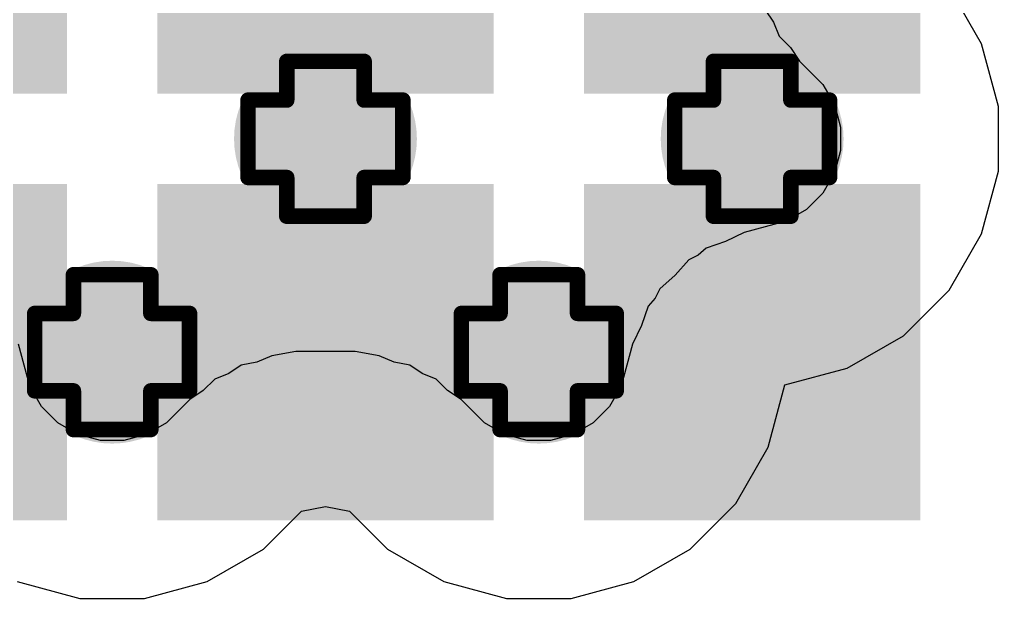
# Model space of a CAD drawing. Header units: inches. Extents: x -5 to 501, y -9 to 81.
# Drawn here: x 37.944 to 41.156, y 22.432 to 24.331 of the extents above; entities that cross this region are included whole.
import ezdxf

# ---------------------------------------------------------------- set-up
doc = ezdxf.new("R2010")
doc.units = ezdxf.units.IN
for name, color, linetype in [('Bottom Layer', 5, 'Continuous'), ('Drill Drawing', 1, 'Continuous'), ('Ground', 16, 'Continuous'), ('Multi-Layer', 9, 'Continuous'), ('Pad Holes', 156, 'Continuous'), ('Power', 76, 'Continuous'), ('Top Layer', 1, 'Continuous'), ('Top Paste', 8, 'Continuous'), ('Top Solder', 216, 'Continuous')]:
    doc.layers.add(name, color=color, linetype=linetype)

msp = doc.modelspace()

# ---------------------------------------------------------------- hatches: boundary and pattern name
at = {"layer": 'Bottom Layer'}
h = msp.add_hatch(color=5, dxfattribs=at)
edge = h.paths.add_edge_path()
edge.add_arc((38.948, 23.9396), 0.3, 0, 360)
h = msp.add_hatch(color=5, dxfattribs=at)
edge = h.paths.add_edge_path()
edge.add_arc((40.348, 23.9396), 0.3, 0, 360)
h = msp.add_hatch(color=5, dxfattribs=at)
edge = h.paths.add_edge_path()
edge.add_arc((38.248, 23.2396), 0.3, 0, 360)
h = msp.add_hatch(color=5, dxfattribs=at)
edge = h.paths.add_edge_path()
edge.add_arc((39.648, 23.2396), 0.3, 0, 360)
at = {"layer": 'Ground'}
h = msp.add_hatch(color=16, dxfattribs=at)
edge = h.paths.add_edge_path()
edge.add_arc((38.948, 23.9396), 0.3, 0, 360)
h = msp.add_hatch(color=16, dxfattribs=at)
edge = h.paths.add_edge_path()
edge.add_arc((40.348, 23.9396), 0.3, 0, 360)
h = msp.add_hatch(color=16, dxfattribs=at)
edge = h.paths.add_edge_path()
edge.add_arc((38.248, 23.2396), 0.3, 0, 360)
h = msp.add_hatch(color=16, dxfattribs=at)
edge = h.paths.add_edge_path()
edge.add_arc((39.648, 23.2396), 0.3, 0, 360)
at = {"layer": 'Multi-Layer'}
h = msp.add_hatch(color=9, dxfattribs=at)
edge = h.paths.add_edge_path()
edge.add_arc((38.948, 23.9396), 0.3, 0, 360)
h = msp.add_hatch(color=9, dxfattribs=at)
edge = h.paths.add_edge_path()
edge.add_arc((40.348, 23.9396), 0.3, 0, 360)
h = msp.add_hatch(color=9, dxfattribs=at)
edge = h.paths.add_edge_path()
edge.add_arc((38.248, 23.2396), 0.3, 0, 360)
h = msp.add_hatch(color=9, dxfattribs=at)
edge = h.paths.add_edge_path()
edge.add_arc((39.648, 23.2396), 0.3, 0, 360)
at = {"layer": 'Pad Holes'}
h = msp.add_hatch(color=7, dxfattribs=at)
edge = h.paths.add_edge_path()
edge.add_arc((38.948, 23.9396), 0.15, 0, 360)
h = msp.add_hatch(color=7, dxfattribs=at)
edge = h.paths.add_edge_path()
edge.add_arc((40.348, 23.9396), 0.15, 0, 360)
h = msp.add_hatch(color=7, dxfattribs=at)
edge = h.paths.add_edge_path()
edge.add_arc((38.248, 23.2396), 0.15, 0, 360)
h = msp.add_hatch(color=7, dxfattribs=at)
edge = h.paths.add_edge_path()
edge.add_arc((39.648, 23.2396), 0.15, 0, 360)
at = {"layer": 'Power'}
h = msp.add_hatch(color=76, dxfattribs=at)
edge = h.paths.add_edge_path()
edge.add_arc((38.948, 23.9396), 0.3, 0, 360)
h = msp.add_hatch(color=76, dxfattribs=at)
edge = h.paths.add_edge_path()
edge.add_arc((40.348, 23.9396), 0.3, 0, 360)
h = msp.add_hatch(color=76, dxfattribs=at)
edge = h.paths.add_edge_path()
edge.add_arc((38.248, 23.2396), 0.3, 0, 360)
h = msp.add_hatch(color=76, dxfattribs=at)
edge = h.paths.add_edge_path()
edge.add_arc((39.648, 23.2396), 0.3, 0, 360)
at = {"layer": 'Top Layer'}
for points in [[(37.098, 25.0896), (37.998, 25.0896), (37.998, 24.1896), (37.098, 24.1896)], [(38.498, 25.0896), (39.398, 25.0896), (39.398, 24.1896), (38.498, 24.1896)], [(39.898, 25.0896), (40.798, 25.0896), (40.798, 24.1896), (39.898, 24.1896)], [(37.098, 23.6896), (37.998, 23.6896), (37.998, 22.7896), (37.098, 22.7896)], [(38.498, 23.6896), (39.398, 23.6896), (39.398, 22.7896), (38.498, 22.7896)], [(39.898, 23.6896), (40.798, 23.6896), (40.798, 22.7896), (39.898, 22.7896)]]:
    msp.add_hatch(color=1, dxfattribs=at).paths.add_polyline_path(points)
h = msp.add_hatch(color=1, dxfattribs=at)
edge = h.paths.add_edge_path()
edge.add_arc((38.948, 23.9396), 0.3, 0, 360)
h = msp.add_hatch(color=1, dxfattribs=at)
edge = h.paths.add_edge_path()
edge.add_arc((40.348, 23.9396), 0.3, 0, 360)
h = msp.add_hatch(color=1, dxfattribs=at)
edge = h.paths.add_edge_path()
edge.add_arc((38.248, 23.2396), 0.3, 0, 360)
h = msp.add_hatch(color=1, dxfattribs=at)
edge = h.paths.add_edge_path()
edge.add_arc((39.648, 23.2396), 0.3, 0, 360)
at = {"layer": 'Top Paste'}
for points in [[(37.098, 25.0896), (37.998, 25.0896), (37.998, 24.1896), (37.098, 24.1896)], [(38.498, 25.0896), (39.398, 25.0896), (39.398, 24.1896), (38.498, 24.1896)], [(39.898, 25.0896), (40.798, 25.0896), (40.798, 24.1896), (39.898, 24.1896)], [(37.098, 23.6896), (37.998, 23.6896), (37.998, 22.7896), (37.098, 22.7896)], [(38.498, 23.6896), (39.398, 23.6896), (39.398, 22.7896), (38.498, 22.7896)], [(39.898, 23.6896), (40.798, 23.6896), (40.798, 22.7896), (39.898, 22.7896)]]:
    msp.add_hatch(color=8, dxfattribs=at).paths.add_polyline_path(points)
at = {"layer": 'Top Solder'}
for points in [[(36.9964, 25.1912), (38.0996, 25.1912), (38.0996, 24.088), (36.9964, 24.088)], [(38.3964, 25.1912), (39.4996, 25.1912), (39.4996, 24.088), (38.3964, 24.088)], [(39.7964, 25.1912), (40.8996, 25.1912), (40.8996, 24.088), (39.7964, 24.088)], [(36.9964, 23.7912), (38.0996, 23.7912), (38.0996, 22.688), (36.9964, 22.688)], [(38.3964, 23.7912), (39.4996, 23.7912), (39.4996, 22.688), (38.3964, 22.688)], [(39.7964, 23.7912), (40.8996, 23.7912), (40.8996, 22.688), (39.7964, 22.688)]]:
    msp.add_hatch(color=216, dxfattribs=at).paths.add_polyline_path(points)

# ---------------------------------------------------------------- linework, layer by layer
at = {"layer": 'Drill Drawing'}
for points in [[(38.821, 24.0666, 0.0508, 0.0508, 0), (38.821, 24.1936, 0.0508, 0.0508, 0)], [(38.821, 24.1936, 0.0508, 0.0508, 0), (39.075, 24.1936, 0.0508, 0.0508, 0)], [(39.075, 24.0666, 0.0508, 0.0508, 0), (39.075, 24.1936, 0.0508, 0.0508, 0)], [(40.221, 24.0666, 0.0508, 0.0508, 0), (40.221, 24.1936, 0.0508, 0.0508, 0)], [(40.221, 24.1936, 0.0508, 0.0508, 0), (40.475, 24.1936, 0.0508, 0.0508, 0)], [(40.475, 24.0666, 0.0508, 0.0508, 0), (40.475, 24.1936, 0.0508, 0.0508, 0)], [(38.694, 23.8126, 0.0508, 0.0508, 0), (38.694, 24.0666, 0.0508, 0.0508, 0)], [(38.694, 24.0666, 0.0508, 0.0508, 0), (38.821, 24.0666, 0.0508, 0.0508, 0)], [(39.075, 24.0666, 0.0508, 0.0508, 0), (39.202, 24.0666, 0.0508, 0.0508, 0)], [(39.202, 23.8126, 0.0508, 0.0508, 0), (39.202, 24.0666, 0.0508, 0.0508, 0)], [(40.094, 23.8126, 0.0508, 0.0508, 0), (40.094, 24.0666, 0.0508, 0.0508, 0)], [(40.094, 24.0666, 0.0508, 0.0508, 0), (40.221, 24.0666, 0.0508, 0.0508, 0)], [(40.475, 24.0666, 0.0508, 0.0508, 0), (40.602, 24.0666, 0.0508, 0.0508, 0)], [(40.602, 23.8126, 0.0508, 0.0508, 0), (40.602, 24.0666, 0.0508, 0.0508, 0)], [(38.694, 23.8126, 0.0508, 0.0508, 0), (38.821, 23.8126, 0.0508, 0.0508, 0)], [(38.821, 23.6856, 0.0508, 0.0508, 0), (38.821, 23.8126, 0.0508, 0.0508, 0)], [(39.075, 23.8126, 0.0508, 0.0508, 0), (39.202, 23.8126, 0.0508, 0.0508, 0)], [(39.075, 23.6856, 0.0508, 0.0508, 0), (39.075, 23.8126, 0.0508, 0.0508, 0)], [(40.094, 23.8126, 0.0508, 0.0508, 0), (40.221, 23.8126, 0.0508, 0.0508, 0)], [(40.221, 23.6856, 0.0508, 0.0508, 0), (40.221, 23.8126, 0.0508, 0.0508, 0)], [(40.475, 23.8126, 0.0508, 0.0508, 0), (40.602, 23.8126, 0.0508, 0.0508, 0)], [(40.475, 23.6856, 0.0508, 0.0508, 0), (40.475, 23.8126, 0.0508, 0.0508, 0)], [(38.821, 23.6856, 0.0508, 0.0508, 0), (39.075, 23.6856, 0.0508, 0.0508, 0)], [(40.221, 23.6856, 0.0508, 0.0508, 0), (40.475, 23.6856, 0.0508, 0.0508, 0)], [(38.121, 23.3666, 0.0508, 0.0508, 0), (38.121, 23.4936, 0.0508, 0.0508, 0)], [(38.121, 23.4936, 0.0508, 0.0508, 0), (38.375, 23.4936, 0.0508, 0.0508, 0)], [(38.375, 23.3666, 0.0508, 0.0508, 0), (38.375, 23.4936, 0.0508, 0.0508, 0)], [(39.521, 23.3666, 0.0508, 0.0508, 0), (39.521, 23.4936, 0.0508, 0.0508, 0)], [(39.521, 23.4936, 0.0508, 0.0508, 0), (39.775, 23.4936, 0.0508, 0.0508, 0)], [(39.775, 23.3666, 0.0508, 0.0508, 0), (39.775, 23.4936, 0.0508, 0.0508, 0)], [(37.994, 23.1126, 0.0508, 0.0508, 0), (37.994, 23.3666, 0.0508, 0.0508, 0)], [(37.994, 23.3666, 0.0508, 0.0508, 0), (38.121, 23.3666, 0.0508, 0.0508, 0)], [(38.375, 23.3666, 0.0508, 0.0508, 0), (38.502, 23.3666, 0.0508, 0.0508, 0)], [(38.502, 23.1126, 0.0508, 0.0508, 0), (38.502, 23.3666, 0.0508, 0.0508, 0)], [(39.394, 23.1126, 0.0508, 0.0508, 0), (39.394, 23.3666, 0.0508, 0.0508, 0)], [(39.394, 23.3666, 0.0508, 0.0508, 0), (39.521, 23.3666, 0.0508, 0.0508, 0)], [(39.775, 23.3666, 0.0508, 0.0508, 0), (39.902, 23.3666, 0.0508, 0.0508, 0)], [(39.902, 23.1126, 0.0508, 0.0508, 0), (39.902, 23.3666, 0.0508, 0.0508, 0)], [(37.994, 23.1126, 0.0508, 0.0508, 0), (38.121, 23.1126, 0.0508, 0.0508, 0)], [(38.121, 22.9856, 0.0508, 0.0508, 0), (38.121, 23.1126, 0.0508, 0.0508, 0)], [(38.375, 23.1126, 0.0508, 0.0508, 0), (38.502, 23.1126, 0.0508, 0.0508, 0)], [(38.375, 22.9856, 0.0508, 0.0508, 0), (38.375, 23.1126, 0.0508, 0.0508, 0)], [(39.394, 23.1126, 0.0508, 0.0508, 0), (39.521, 23.1126, 0.0508, 0.0508, 0)], [(39.521, 22.9856, 0.0508, 0.0508, 0), (39.521, 23.1126, 0.0508, 0.0508, 0)], [(39.775, 23.1126, 0.0508, 0.0508, 0), (39.902, 23.1126, 0.0508, 0.0508, 0)], [(39.775, 22.9856, 0.0508, 0.0508, 0), (39.775, 23.1126, 0.0508, 0.0508, 0)], [(38.121, 22.9856, 0.0508, 0.0508, 0), (38.375, 22.9856, 0.0508, 0.0508, 0)], [(39.521, 22.9856, 0.0508, 0.0508, 0), (39.775, 22.9856, 0.0508, 0.0508, 0)]]:
    msp.add_lwpolyline(points, format="xyseb", dxfattribs=at)
for points in [[(38.8083, 24.1936, 0.0254, 0.0254, 1), (38.8337, 24.1936, 0.0254, 0.0254, 1)], [(38.8083, 24.1936, 0.0254, 0.0254, 1), (38.8337, 24.1936, 0.0254, 0.0254, 1)], [(39.0623, 24.1936, 0.0254, 0.0254, 1), (39.0877, 24.1936, 0.0254, 0.0254, 1)], [(39.0623, 24.1936, 0.0254, 0.0254, 1), (39.0877, 24.1936, 0.0254, 0.0254, 1)], [(40.2083, 24.1936, 0.0254, 0.0254, 1), (40.2337, 24.1936, 0.0254, 0.0254, 1)], [(40.2083, 24.1936, 0.0254, 0.0254, 1), (40.2337, 24.1936, 0.0254, 0.0254, 1)], [(40.4623, 24.1936, 0.0254, 0.0254, 1), (40.4877, 24.1936, 0.0254, 0.0254, 1)], [(40.4623, 24.1936, 0.0254, 0.0254, 1), (40.4877, 24.1936, 0.0254, 0.0254, 1)], [(38.6813, 24.0666, 0.0254, 0.0254, 1), (38.7067, 24.0666, 0.0254, 0.0254, 1)], [(38.6813, 24.0666, 0.0254, 0.0254, 1), (38.7067, 24.0666, 0.0254, 0.0254, 1)], [(38.8083, 24.0666, 0.0254, 0.0254, 1), (38.8337, 24.0666, 0.0254, 0.0254, 1)], [(38.8083, 24.0666, 0.0254, 0.0254, 1), (38.8337, 24.0666, 0.0254, 0.0254, 1)], [(39.0623, 24.0666, 0.0254, 0.0254, 1), (39.0877, 24.0666, 0.0254, 0.0254, 1)], [(39.0623, 24.0666, 0.0254, 0.0254, 1), (39.0877, 24.0666, 0.0254, 0.0254, 1)], [(39.1893, 24.0666, 0.0254, 0.0254, 1), (39.2147, 24.0666, 0.0254, 0.0254, 1)], [(39.1893, 24.0666, 0.0254, 0.0254, 1), (39.2147, 24.0666, 0.0254, 0.0254, 1)], [(40.0813, 24.0666, 0.0254, 0.0254, 1), (40.1067, 24.0666, 0.0254, 0.0254, 1)], [(40.0813, 24.0666, 0.0254, 0.0254, 1), (40.1067, 24.0666, 0.0254, 0.0254, 1)], [(40.2083, 24.0666, 0.0254, 0.0254, 1), (40.2337, 24.0666, 0.0254, 0.0254, 1)], [(40.2083, 24.0666, 0.0254, 0.0254, 1), (40.2337, 24.0666, 0.0254, 0.0254, 1)], [(40.4623, 24.0666, 0.0254, 0.0254, 1), (40.4877, 24.0666, 0.0254, 0.0254, 1)], [(40.4623, 24.0666, 0.0254, 0.0254, 1), (40.4877, 24.0666, 0.0254, 0.0254, 1)], [(40.5893, 24.0666, 0.0254, 0.0254, 1), (40.6147, 24.0666, 0.0254, 0.0254, 1)], [(40.5893, 24.0666, 0.0254, 0.0254, 1), (40.6147, 24.0666, 0.0254, 0.0254, 1)], [(38.6813, 23.8126, 0.0254, 0.0254, 1), (38.7067, 23.8126, 0.0254, 0.0254, 1)], [(38.6813, 23.8126, 0.0254, 0.0254, 1), (38.7067, 23.8126, 0.0254, 0.0254, 1)], [(38.8083, 23.8126, 0.0254, 0.0254, 1), (38.8337, 23.8126, 0.0254, 0.0254, 1)], [(38.8083, 23.8126, 0.0254, 0.0254, 1), (38.8337, 23.8126, 0.0254, 0.0254, 1)], [(39.0623, 23.8126, 0.0254, 0.0254, 1), (39.0877, 23.8126, 0.0254, 0.0254, 1)], [(39.0623, 23.8126, 0.0254, 0.0254, 1), (39.0877, 23.8126, 0.0254, 0.0254, 1)], [(39.1893, 23.8126, 0.0254, 0.0254, 1), (39.2147, 23.8126, 0.0254, 0.0254, 1)], [(39.1893, 23.8126, 0.0254, 0.0254, 1), (39.2147, 23.8126, 0.0254, 0.0254, 1)], [(40.0813, 23.8126, 0.0254, 0.0254, 1), (40.1067, 23.8126, 0.0254, 0.0254, 1)], [(40.0813, 23.8126, 0.0254, 0.0254, 1), (40.1067, 23.8126, 0.0254, 0.0254, 1)], [(40.2083, 23.8126, 0.0254, 0.0254, 1), (40.2337, 23.8126, 0.0254, 0.0254, 1)], [(40.2083, 23.8126, 0.0254, 0.0254, 1), (40.2337, 23.8126, 0.0254, 0.0254, 1)], [(40.4623, 23.8126, 0.0254, 0.0254, 1), (40.4877, 23.8126, 0.0254, 0.0254, 1)], [(40.4623, 23.8126, 0.0254, 0.0254, 1), (40.4877, 23.8126, 0.0254, 0.0254, 1)], [(40.5893, 23.8126, 0.0254, 0.0254, 1), (40.6147, 23.8126, 0.0254, 0.0254, 1)], [(40.5893, 23.8126, 0.0254, 0.0254, 1), (40.6147, 23.8126, 0.0254, 0.0254, 1)], [(38.8083, 23.6856, 0.0254, 0.0254, 1), (38.8337, 23.6856, 0.0254, 0.0254, 1)], [(38.8083, 23.6856, 0.0254, 0.0254, 1), (38.8337, 23.6856, 0.0254, 0.0254, 1)], [(39.0623, 23.6856, 0.0254, 0.0254, 1), (39.0877, 23.6856, 0.0254, 0.0254, 1)], [(39.0623, 23.6856, 0.0254, 0.0254, 1), (39.0877, 23.6856, 0.0254, 0.0254, 1)], [(40.2083, 23.6856, 0.0254, 0.0254, 1), (40.2337, 23.6856, 0.0254, 0.0254, 1)], [(40.2083, 23.6856, 0.0254, 0.0254, 1), (40.2337, 23.6856, 0.0254, 0.0254, 1)], [(40.4623, 23.6856, 0.0254, 0.0254, 1), (40.4877, 23.6856, 0.0254, 0.0254, 1)], [(40.4623, 23.6856, 0.0254, 0.0254, 1), (40.4877, 23.6856, 0.0254, 0.0254, 1)], [(38.1083, 23.4936, 0.0254, 0.0254, 1), (38.1337, 23.4936, 0.0254, 0.0254, 1)], [(38.1083, 23.4936, 0.0254, 0.0254, 1), (38.1337, 23.4936, 0.0254, 0.0254, 1)], [(38.3623, 23.4936, 0.0254, 0.0254, 1), (38.3877, 23.4936, 0.0254, 0.0254, 1)], [(38.3623, 23.4936, 0.0254, 0.0254, 1), (38.3877, 23.4936, 0.0254, 0.0254, 1)], [(39.5083, 23.4936, 0.0254, 0.0254, 1), (39.5337, 23.4936, 0.0254, 0.0254, 1)], [(39.5083, 23.4936, 0.0254, 0.0254, 1), (39.5337, 23.4936, 0.0254, 0.0254, 1)], [(39.7623, 23.4936, 0.0254, 0.0254, 1), (39.7877, 23.4936, 0.0254, 0.0254, 1)], [(39.7623, 23.4936, 0.0254, 0.0254, 1), (39.7877, 23.4936, 0.0254, 0.0254, 1)], [(37.9813, 23.3666, 0.0254, 0.0254, 1), (38.0067, 23.3666, 0.0254, 0.0254, 1)], [(37.9813, 23.3666, 0.0254, 0.0254, 1), (38.0067, 23.3666, 0.0254, 0.0254, 1)], [(38.1083, 23.3666, 0.0254, 0.0254, 1), (38.1337, 23.3666, 0.0254, 0.0254, 1)], [(38.1083, 23.3666, 0.0254, 0.0254, 1), (38.1337, 23.3666, 0.0254, 0.0254, 1)], [(38.3623, 23.3666, 0.0254, 0.0254, 1), (38.3877, 23.3666, 0.0254, 0.0254, 1)], [(38.3623, 23.3666, 0.0254, 0.0254, 1), (38.3877, 23.3666, 0.0254, 0.0254, 1)], [(38.4893, 23.3666, 0.0254, 0.0254, 1), (38.5147, 23.3666, 0.0254, 0.0254, 1)], [(38.4893, 23.3666, 0.0254, 0.0254, 1), (38.5147, 23.3666, 0.0254, 0.0254, 1)], [(39.3813, 23.3666, 0.0254, 0.0254, 1), (39.4067, 23.3666, 0.0254, 0.0254, 1)], [(39.3813, 23.3666, 0.0254, 0.0254, 1), (39.4067, 23.3666, 0.0254, 0.0254, 1)], [(39.5083, 23.3666, 0.0254, 0.0254, 1), (39.5337, 23.3666, 0.0254, 0.0254, 1)], [(39.5083, 23.3666, 0.0254, 0.0254, 1), (39.5337, 23.3666, 0.0254, 0.0254, 1)], [(39.7623, 23.3666, 0.0254, 0.0254, 1), (39.7877, 23.3666, 0.0254, 0.0254, 1)], [(39.7623, 23.3666, 0.0254, 0.0254, 1), (39.7877, 23.3666, 0.0254, 0.0254, 1)], [(39.8893, 23.3666, 0.0254, 0.0254, 1), (39.9147, 23.3666, 0.0254, 0.0254, 1)], [(39.8893, 23.3666, 0.0254, 0.0254, 1), (39.9147, 23.3666, 0.0254, 0.0254, 1)], [(37.9813, 23.1126, 0.0254, 0.0254, 1), (38.0067, 23.1126, 0.0254, 0.0254, 1)], [(37.9813, 23.1126, 0.0254, 0.0254, 1), (38.0067, 23.1126, 0.0254, 0.0254, 1)], [(38.1083, 23.1126, 0.0254, 0.0254, 1), (38.1337, 23.1126, 0.0254, 0.0254, 1)], [(38.1083, 23.1126, 0.0254, 0.0254, 1), (38.1337, 23.1126, 0.0254, 0.0254, 1)], [(38.3623, 23.1126, 0.0254, 0.0254, 1), (38.3877, 23.1126, 0.0254, 0.0254, 1)], [(38.3623, 23.1126, 0.0254, 0.0254, 1), (38.3877, 23.1126, 0.0254, 0.0254, 1)], [(38.4893, 23.1126, 0.0254, 0.0254, 1), (38.5147, 23.1126, 0.0254, 0.0254, 1)], [(38.4893, 23.1126, 0.0254, 0.0254, 1), (38.5147, 23.1126, 0.0254, 0.0254, 1)], [(39.3813, 23.1126, 0.0254, 0.0254, 1), (39.4067, 23.1126, 0.0254, 0.0254, 1)], [(39.3813, 23.1126, 0.0254, 0.0254, 1), (39.4067, 23.1126, 0.0254, 0.0254, 1)], [(39.5083, 23.1126, 0.0254, 0.0254, 1), (39.5337, 23.1126, 0.0254, 0.0254, 1)], [(39.5083, 23.1126, 0.0254, 0.0254, 1), (39.5337, 23.1126, 0.0254, 0.0254, 1)], [(39.7623, 23.1126, 0.0254, 0.0254, 1), (39.7877, 23.1126, 0.0254, 0.0254, 1)], [(39.7623, 23.1126, 0.0254, 0.0254, 1), (39.7877, 23.1126, 0.0254, 0.0254, 1)], [(39.8893, 23.1126, 0.0254, 0.0254, 1), (39.9147, 23.1126, 0.0254, 0.0254, 1)], [(39.8893, 23.1126, 0.0254, 0.0254, 1), (39.9147, 23.1126, 0.0254, 0.0254, 1)], [(38.1083, 22.9856, 0.0254, 0.0254, 1), (38.1337, 22.9856, 0.0254, 0.0254, 1)], [(38.1083, 22.9856, 0.0254, 0.0254, 1), (38.1337, 22.9856, 0.0254, 0.0254, 1)], [(38.3623, 22.9856, 0.0254, 0.0254, 1), (38.3877, 22.9856, 0.0254, 0.0254, 1)], [(38.3623, 22.9856, 0.0254, 0.0254, 1), (38.3877, 22.9856, 0.0254, 0.0254, 1)], [(39.5083, 22.9856, 0.0254, 0.0254, 1), (39.5337, 22.9856, 0.0254, 0.0254, 1)], [(39.5083, 22.9856, 0.0254, 0.0254, 1), (39.5337, 22.9856, 0.0254, 0.0254, 1)], [(39.7623, 22.9856, 0.0254, 0.0254, 1), (39.7877, 22.9856, 0.0254, 0.0254, 1)], [(39.7623, 22.9856, 0.0254, 0.0254, 1), (39.7877, 22.9856, 0.0254, 0.0254, 1)]]:
    msp.add_lwpolyline(points, format="xyseb", close=True, dxfattribs=at)
at = {"layer": 'Power'}
for p, q in [((41.101, 24.2515), (40.9946, 24.4357)), ((40.3908, 24.3627), (40.4181, 24.322)), ((40.4181, 24.322), (40.4365, 24.2765)), ((40.4365, 24.2765), (40.4737, 24.2388)), ((41.156, 24.046), (41.101, 24.2515)), ((40.4737, 24.2388), (40.5031, 24.1947)), ((40.5031, 24.1947), (40.5801, 24.1177)), ((40.5801, 24.1177), (40.6183, 24.0516)), ((40.6183, 24.0516), (40.6381, 23.9778)), ((41.156, 23.8332), (41.156, 24.046)), ((40.6381, 23.9778), (40.6381, 23.9014)), ((40.6381, 23.9014), (40.6183, 23.8277)), ((41.101, 23.6277), (41.156, 23.8332)), ((40.6183, 23.8277), (40.5801, 23.7615)), ((40.5801, 23.7615), (40.5261, 23.7075)), ((40.5261, 23.7075), (40.46, 23.6693)), ((40.46, 23.6693), (40.3216, 23.6322)), ((40.3216, 23.6322), (40.2609, 23.6023)), ((40.9946, 23.4435), (41.101, 23.6277)), ((40.1967, 23.5805), (40.171, 23.558)), ((40.2609, 23.6023), (40.1967, 23.5805)), ((40.1404, 23.5429), (40.0957, 23.4919)), ((40.171, 23.558), (40.1404, 23.5429)), ((40.0957, 23.4919), (40.0448, 23.4473)), ((40.0448, 23.4473), (40.0296, 23.4166)), ((40.0296, 23.4166), (40.0071, 23.3909)), ((40.8441, 23.293), (40.9946, 23.4435)), ((40.0071, 23.3909), (39.9853, 23.3268)), ((39.9853, 23.3268), (39.9554, 23.266)), ((40.6599, 23.1867), (40.8441, 23.293)), ((37.9777, 23.1276), (37.9407, 23.266)), ((39.9554, 23.266), (39.9183, 23.1276)), ((38.7723, 23.227), (38.7231, 23.2071)), ((38.8509, 23.242), (38.7723, 23.227)), ((38.9481, 23.2413), (38.8509, 23.242)), ((39.0451, 23.242), (38.9481, 23.2413)), ((39.1238, 23.227), (39.0451, 23.242)), ((39.1729, 23.2071), (39.1238, 23.227)), ((38.6712, 23.1968), (38.6304, 23.1696)), ((38.7231, 23.2071), (38.6712, 23.1968)), ((39.2249, 23.1968), (39.1729, 23.2071)), ((39.2656, 23.1696), (39.2249, 23.1968)), ((38.6304, 23.1696), (38.585, 23.1511)), ((39.3111, 23.1511), (39.2656, 23.1696)), ((40.4557, 23.1319), (40.6599, 23.1867)), ((38.0159, 23.0615), (37.9777, 23.1276)), ((38.585, 23.1511), (38.5472, 23.114)), ((39.3489, 23.114), (39.3111, 23.1511)), ((39.9183, 23.1276), (39.8801, 23.0615)), ((40.401, 22.9277), (40.4557, 23.1319)), ((38.5472, 23.114), (38.5031, 23.0845)), ((39.3929, 23.0845), (39.3489, 23.114)), ((38.0699, 23.0075), (38.0159, 23.0615)), ((38.5031, 23.0845), (38.4261, 23.0075)), ((39.4699, 23.0075), (39.3929, 23.0845)), ((39.8801, 23.0615), (39.8261, 23.0075)), ((38.1361, 22.9693), (38.0699, 23.0075)), ((38.4261, 23.0075), (38.36, 22.9693)), ((39.5361, 22.9693), (39.4699, 23.0075)), ((39.8261, 23.0075), (39.76, 22.9693)), ((38.2098, 22.9496), (38.1361, 22.9693)), ((38.36, 22.9693), (38.2862, 22.9496)), ((39.6098, 22.9496), (39.5361, 22.9693)), ((39.76, 22.9693), (39.6862, 22.9496)), ((38.2862, 22.9496), (38.2098, 22.9496)), ((39.6862, 22.9496), (39.6098, 22.9496)), ((40.2946, 22.7435), (40.401, 22.9277)), ((40.1441, 22.593), (40.2946, 22.7435)), ((38.7441, 22.593), (38.8694, 22.7183)), ((38.8694, 22.7183), (38.948, 22.7333)), ((38.948, 22.7333), (39.0267, 22.7183)), ((39.0267, 22.7183), (39.1519, 22.593)), ((38.5599, 22.4867), (38.7441, 22.593)), ((39.1519, 22.593), (39.3361, 22.4867)), ((39.9599, 22.4867), (40.1441, 22.593)), ((37.9361, 22.4867), (38.1416, 22.4316)), ((38.3544, 22.4316), (38.5599, 22.4867)), ((39.3361, 22.4867), (39.5416, 22.4316)), ((39.7544, 22.4316), (39.9599, 22.4867)), ((38.1416, 22.4316), (38.3544, 22.4316)), ((39.5416, 22.4316), (39.7544, 22.4316))]:
    msp.add_line(p, q, dxfattribs=at)

doc.saveas('drawing.dxf')
